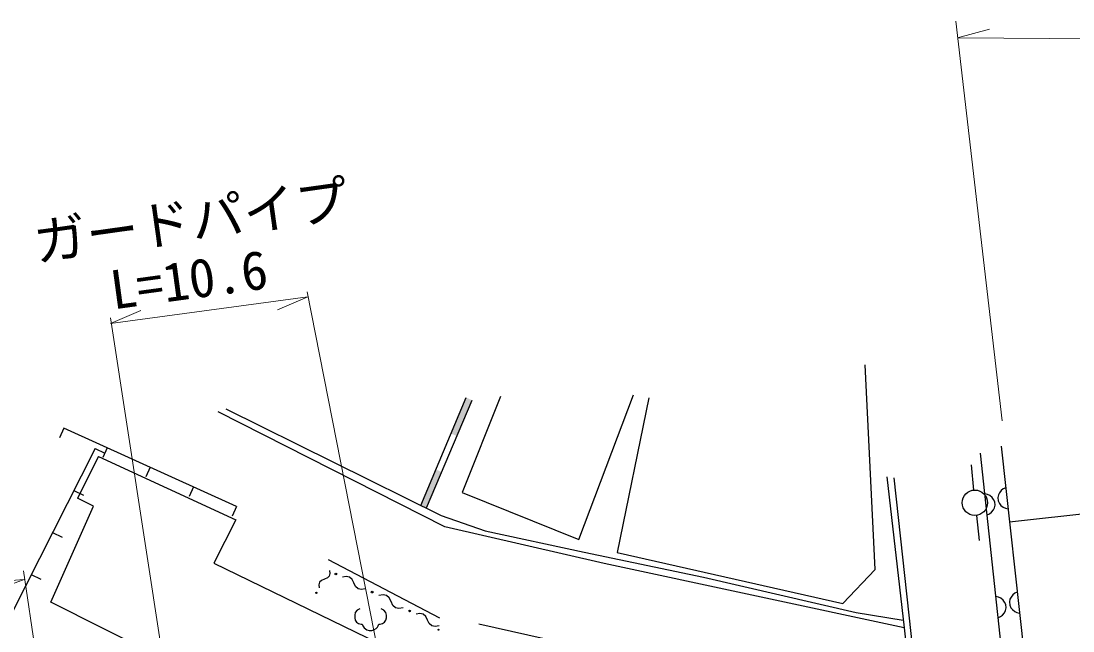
# Model space of a CAD drawing. Units: millimetres, scale not verified. Extents: x 40000 to 680000, y 20000 to 380000.
# Drawn here: x 274428 to 324181, y 315293 to 344117 of the extents above; entities that cross this region are included whole.
import ezdxf
from ezdxf.enums import TextEntityAlignment as Align

# ---------------------------------------------------------------- set-up
doc = ezdxf.new("R2010")
doc.units = ezdxf.units.MM
doc.header["$LTSCALE"] = 1000
doc.layers.add('M-BGD', color=7, linetype='Continuous', lineweight=25)
doc.layers.add('M-STR-HTXT', color=7, linetype='Continuous', lineweight=13)
doc.styles.add('ＭＳ ゴシック', font='')
doc.styles.get('ＭＳ ゴシック').set_extended_font_data('MS Gothic')

msp = doc.modelspace()

# ---------------------------------------------------------------- hatches: boundary and pattern name
at = {"layer": 'M-BGD'}
for points in [[(294769, 324620), (295486, 326318), (295763, 326201), (295045, 324503)], [(293335, 321224), (294052, 322922), (294328, 322805), (293611, 321107)]]:
    msp.add_hatch(color=256, dxfattribs=at).paths.add_polyline_path(points)

# ---------------------------------------------------------------- linework, layer by layer
for p, q in [((314821, 318194), (314348, 327864)), ((300813, 319614), (303394, 326448)), ((293335, 321224), (295486, 326318)), ((293611, 321107), (295763, 326201)), ((297105, 326375), (295288, 321831)), ((304121, 326303), (302631, 318996)), ((294474, 320211), (283753, 325655)), ((284117, 325791), (294295, 320748)), ((276455, 324876), (276248, 324421)), ((284621, 321177), (276455, 324876)), ((277940, 323920), (270883, 310017)), ((277940, 323920), (278386, 323693)), ((278496, 323951), (278290, 323496)), ((320782, 324026), (324160, 293558)), ((320782, 324026), (322968, 304314)), ((278087, 323538), (277094, 321562)), ((278087, 323538), (284585, 320539)), ((322742, 296321), (319810, 323701)), ((321891, 304275), (319810, 323701)), ((280538, 323027), (280331, 322571)), ((319488, 321949), (319381, 323144)), ((315376, 322573), (316194, 315439)), ((315714, 322528), (316996, 310766)), ((321179, 320445), (340501, 322621)), ((276932, 321934), (277378, 321707)), ((282579, 322102), (282373, 321646)), ((320793, 321935), (320704, 321824)), ((320885, 322006), (320793, 321935)), ((321000, 322059), (320885, 322006)), ((277850, 321184), (277094, 321562)), ((295288, 321831), (300813, 319614)), ((320141, 321743), (320017, 321770)), ((320246, 321694), (320141, 321743)), ((320356, 321605), (320246, 321694)), ((320427, 321512), (320356, 321605)), ((320479, 321397), (320427, 321512)), ((320656, 321718), (320629, 321595)), ((320629, 321595), (320647, 321436)), ((320647, 321436), (320700, 321321)), ((320704, 321824), (320656, 321718)), ((275843, 316647), (277850, 321184)), ((284621, 321177), (284414, 320722)), ((320332, 320899), (320420, 321009)), ((320420, 321009), (320469, 321115)), ((320469, 321115), (320496, 321238)), ((320496, 321238), (320479, 321397)), ((320700, 321321), (320770, 321228)), ((320770, 321228), (320881, 321140)), ((320881, 321140), (320987, 321091)), ((320987, 321091), (321110, 321065)), ((284585, 320539), (283540, 318494)), ((294295, 320748), (296386, 320021)), ((319612, 320755), (319752, 319564)), ((320123, 320776), (320239, 320828)), ((320239, 320828), (320332, 320899)), ((275923, 319947), (276369, 319721)), ((302016, 318484), (294474, 320211)), ((296386, 320021), (301066, 319021)), ((301066, 319021), (306700, 317839)), ((302631, 318996), (313294, 316595)), ((283540, 318494), (297535, 311724)), ((288952, 318676), (294223, 315913)), ((316194, 315439), (302016, 318484)), ((274915, 317961), (275361, 317735)), ((289038, 318004), (289003, 317886)), ((289022, 318154), (289038, 318004)), ((313294, 316595), (314821, 318194)), ((288552, 317595), (288517, 317476)), ((288517, 317476), (288533, 317327)), ((288639, 317683), (288552, 317595)), ((288777, 317740), (288639, 317683)), ((288916, 317798), (288777, 317740)), ((289003, 317886), (288916, 317798)), ((289813, 317868), (289626, 317835)), ((289966, 317834), (289813, 317868)), ((290084, 317732), (289966, 317834)), ((290169, 317561), (290084, 317732)), ((290254, 317391), (290169, 317561)), ((306700, 317839), (313929, 316158)), ((290372, 317289), (290254, 317391)), ((290525, 317255), (290372, 317289)), ((290712, 317288), (290525, 317255)), ((291552, 317000), (291355, 316965)), ((291713, 316964), (291552, 317000)), ((291838, 316856), (291713, 316964)), ((321339, 317007), (321251, 316897)), ((321432, 317078), (321339, 317007)), ((321547, 317131), (321432, 317078)), ((287617, 310748), (275843, 316647)), ((291927, 316677), (291838, 316856)), ((292016, 316498), (291927, 316677)), ((292141, 316391), (292016, 316498)), ((320661, 316887), (320537, 316914)), ((320766, 316838), (320661, 316887)), ((320877, 316749), (320766, 316838)), ((320947, 316656), (320877, 316749)), ((320999, 316541), (320947, 316656)), ((321016, 316382), (320999, 316541)), ((321202, 316791), (321175, 316667)), ((321175, 316667), (321193, 316508)), ((321193, 316508), (321246, 316393)), ((321251, 316897), (321202, 316791)), ((290239, 316160), (290209, 316040)), ((290209, 316040), (290209, 315920)), ((290329, 316280), (290239, 316160)), ((290449, 316340), (290329, 316280)), ((291589, 316280), (291469, 316340)), ((291679, 316160), (291589, 316280)), ((291709, 316040), (291679, 316160)), ((291709, 315920), (291709, 316040)), ((292302, 316355), (292141, 316391)), ((292499, 316390), (292302, 316355)), ((293297, 316116), (293110, 316083)), ((293450, 316082), (293297, 316116)), ((293569, 315980), (293450, 316082)), ((293653, 315809), (293569, 315980)), ((313929, 316158), (316151, 315807)), ((320644, 315919), (320759, 315972)), ((320759, 315972), (320852, 316042)), ((320852, 316042), (320940, 316152)), ((320940, 316152), (320989, 316258)), ((320989, 316258), (321016, 316382)), ((321246, 316393), (321317, 316300)), ((321317, 316300), (321427, 316212)), ((321427, 316212), (321533, 316163)), ((321533, 316163), (321657, 316137)), ((290209, 315920), (290239, 315800)), ((290239, 315800), (290299, 315710)), ((290299, 315710), (290389, 315650)), ((290389, 315650), (290509, 315620)), ((290509, 315620), (290569, 315620)), ((290569, 315620), (290599, 315530)), ((290599, 315530), (290659, 315440)), ((290659, 315440), (290779, 315350)), ((291229, 315410), (291289, 315470)), ((291289, 315470), (291319, 315530)), ((291319, 315530), (291349, 315620)), ((291349, 315620), (291409, 315620)), ((291409, 315620), (291529, 315650)), ((291529, 315650), (291619, 315710)), ((291619, 315710), (291679, 315800)), ((291679, 315800), (291709, 315920)), ((293738, 315639), (293653, 315809)), ((293857, 315537), (293738, 315639)), ((294009, 315503), (293857, 315537)), ((294197, 315536), (294009, 315503)), ((296077, 315622), (301493, 314423)), ((316194, 315439), (316690, 311279)), ((290779, 315350), (290899, 315320)), ((290899, 315320), (291019, 315320)), ((291019, 315320), (291109, 315350)), ((291109, 315350), (291229, 315410))]:
    msp.add_line(p, q, dxfattribs=at)
for centre, radius in [((319542, 321351), 600), ((289320, 317988), 38), ((288396, 317095), 30), ((291034, 317127), 40), ((292805, 316236), 38), ((294174, 315350), 20)]:
    msp.add_circle(centre, radius, dxfattribs=at)
at = {"layer": 'M-STR-HTXT'}
for p, q in [((318634, 344117), (320839, 325218)), ((318727, 343321), (320230, 343733)), ((318727, 343321), (359421, 343093)), ((287987, 331086), (278664, 329822)), ((287987, 331086), (286556, 330471)), ((287958, 331325), (296036, 290298)), ((278664, 329822), (280094, 330440)), ((284705, 290734), (278661, 330087)), ((278661, 290220), (274546, 318127)), ((274580, 317731), (243887, 315072)), ((274580, 317731), (273122, 317183))]:
    msp.add_line(p, q, dxfattribs=at)

# ---------------------------------------------------------------- texts
at = {"layer": 'M-STR-HTXT', "style": 'ＭＳ ゴシック'}
for s, rotation, p in [('ガードパイプ', 8, (282461, 334695)), ('L=10.6', 7.8, (282363, 331901))]:
    msp.add_text(s, height=1833, rotation=rotation, dxfattribs=at).set_placement(p, align=Align.MIDDLE_CENTER)

doc.saveas('drawing.dxf')
